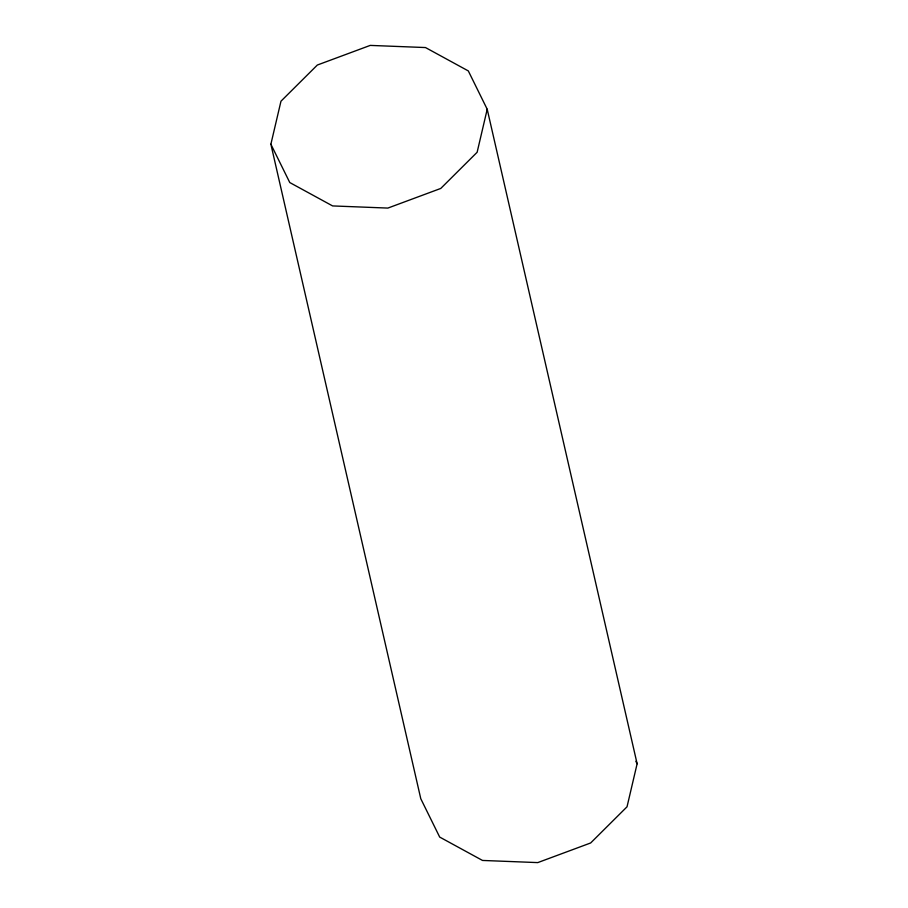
<?xml version="1.0" encoding="UTF-8"?>
<svg xmlns="http://www.w3.org/2000/svg" width="908" height="908" viewBox="0 0 908 908"><rect width="100%" height="100%" fill="white"/><g stroke="black" fill="none" stroke-linecap="round" stroke-linejoin="round"><path stroke-width="1.36" d="M270.879 144.224L280.969 101.208L317.335 65.035L370.237 45.4L425.5 47.556L468.312 70.926L487.21 109.255L637.121 763.776L627.031 806.792L590.665 842.965L537.763 862.6L482.5 860.444L439.688 837.074L420.79 798.745L270.879 144.224L289.777 182.553L332.6 205.923L387.864 208.08L440.766 188.444L477.131 152.272L487.21 109.255M635.895 761.301L637.121 763.776"/></g></svg>
